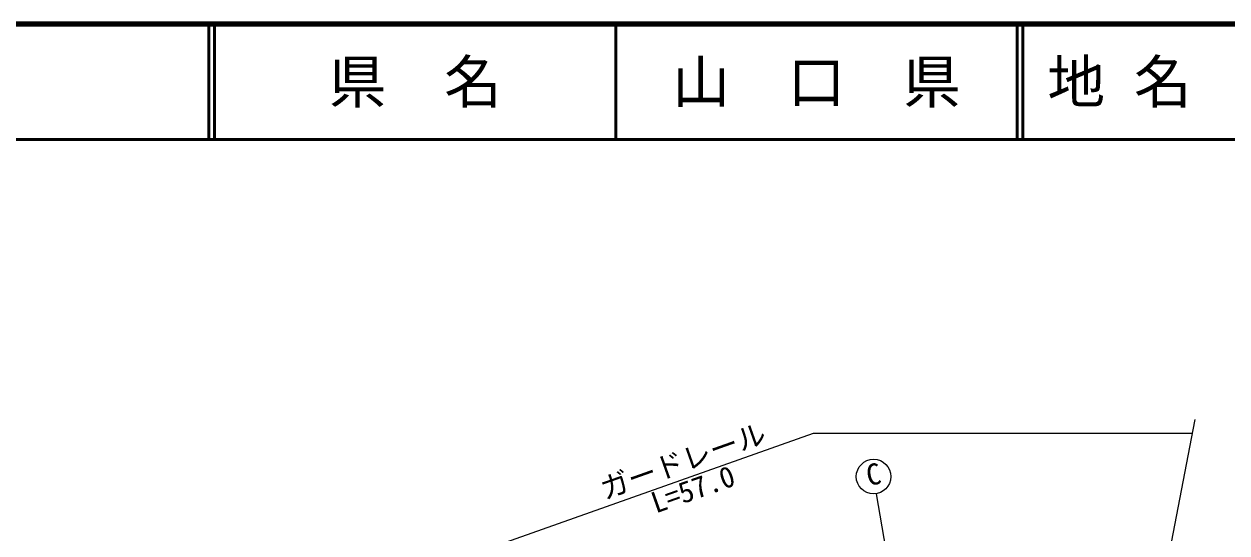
# Model space of a CAD drawing. Units: millimetres, scale not verified. Extents: x 40000 to 680000, y 20000 to 380000.
# Drawn here: x 281741 to 385932, y 335938 to 380000 of the extents above; entities that cross this region are included whole.
import ezdxf
from ezdxf.enums import TextEntityAlignment as Align

# ---------------------------------------------------------------- set-up
doc = ezdxf.new("R2010")
doc.units = ezdxf.units.MM
doc.header["$LTSCALE"] = 1000
for name, color, linetype, lineweight in [('M-STR-HTXT', 7, 'Continuous', 13), ('M-STR-STRC', 7, 'Continuous', 25), ('M-TTL', 2, 'Continuous', 140), ('M-TTL-LINE', 7, 'Continuous', 50)]:
    doc.layers.add(name, color=color, linetype=linetype, lineweight=lineweight)
doc.layers.add('M-TTL-TXT', color=7, linetype='Continuous')
doc.styles.add('ＭＳ ゴシック', font='')
doc.styles.get('ＭＳ ゴシック').set_extended_font_data('MS Gothic')

msp = doc.modelspace()

# ---------------------------------------------------------------- linework, layer by layer
at = {"layer": 'M-STR-HTXT'}
msp.add_line((383138, 345749), (377946, 318669), dxfattribs=at)
msp.add_lwpolyline([(315146, 332198), (350118, 344575), (382914, 344579)], dxfattribs=at)
at = {"layer": 'M-STR-STRC'}
msp.add_line((358096, 324643), (355582, 339338), dxfattribs=at)
msp.add_circle((355329, 340817), 1500, dxfattribs=at)
at = {"layer": 'M-TTL'}
msp.add_line((680000, 380000), (40000, 380000), dxfattribs=at)
at = {"layer": 'M-TTL-LINE'}
for p, q in [((297750, 380000), (297750, 370000)), ((298250, 380000), (298250, 370000)), ((333000, 380000), (333000, 370000)), ((367750, 380000), (367750, 370000)), ((368250, 380000), (368250, 370000)), ((40000, 370000), (680000, 370000))]:
    msp.add_line(p, q, dxfattribs=at)

# ---------------------------------------------------------------- texts
at = {"layer": 'M-STR-HTXT', "style": 'ＭＳ ゴシック'}
for s, p in [('ガードレール', (339297, 340798)), ('L=57.0', (340165, 338347))]:
    msp.add_text(s, height=1833, rotation=19.489, dxfattribs=at).set_placement(p, align=Align.BOTTOM_CENTER)
at = {"layer": 'M-STR-STRC', "style": 'ＭＳ ゴシック'}
msp.add_text('C', height=1833, rotation=9.648, dxfattribs=at).set_placement((355567, 339578), align=Align.BOTTOM_CENTER)
at = {"layer": 'M-TTL-TXT', "style": 'ＭＳ ゴシック'}
for s, p in [('県\u3000名', (315625, 375000)), ('山\u3000口\u3000県', (350375, 375000))]:
    msp.add_text(s, height=3666, dxfattribs=at).set_placement(p, align=Align.MIDDLE_CENTER)
msp.add_text('地 名', height=3666, dxfattribs=at).set_placement((370380, 375000), align=Align.MIDDLE_LEFT)

doc.saveas('drawing.dxf')
